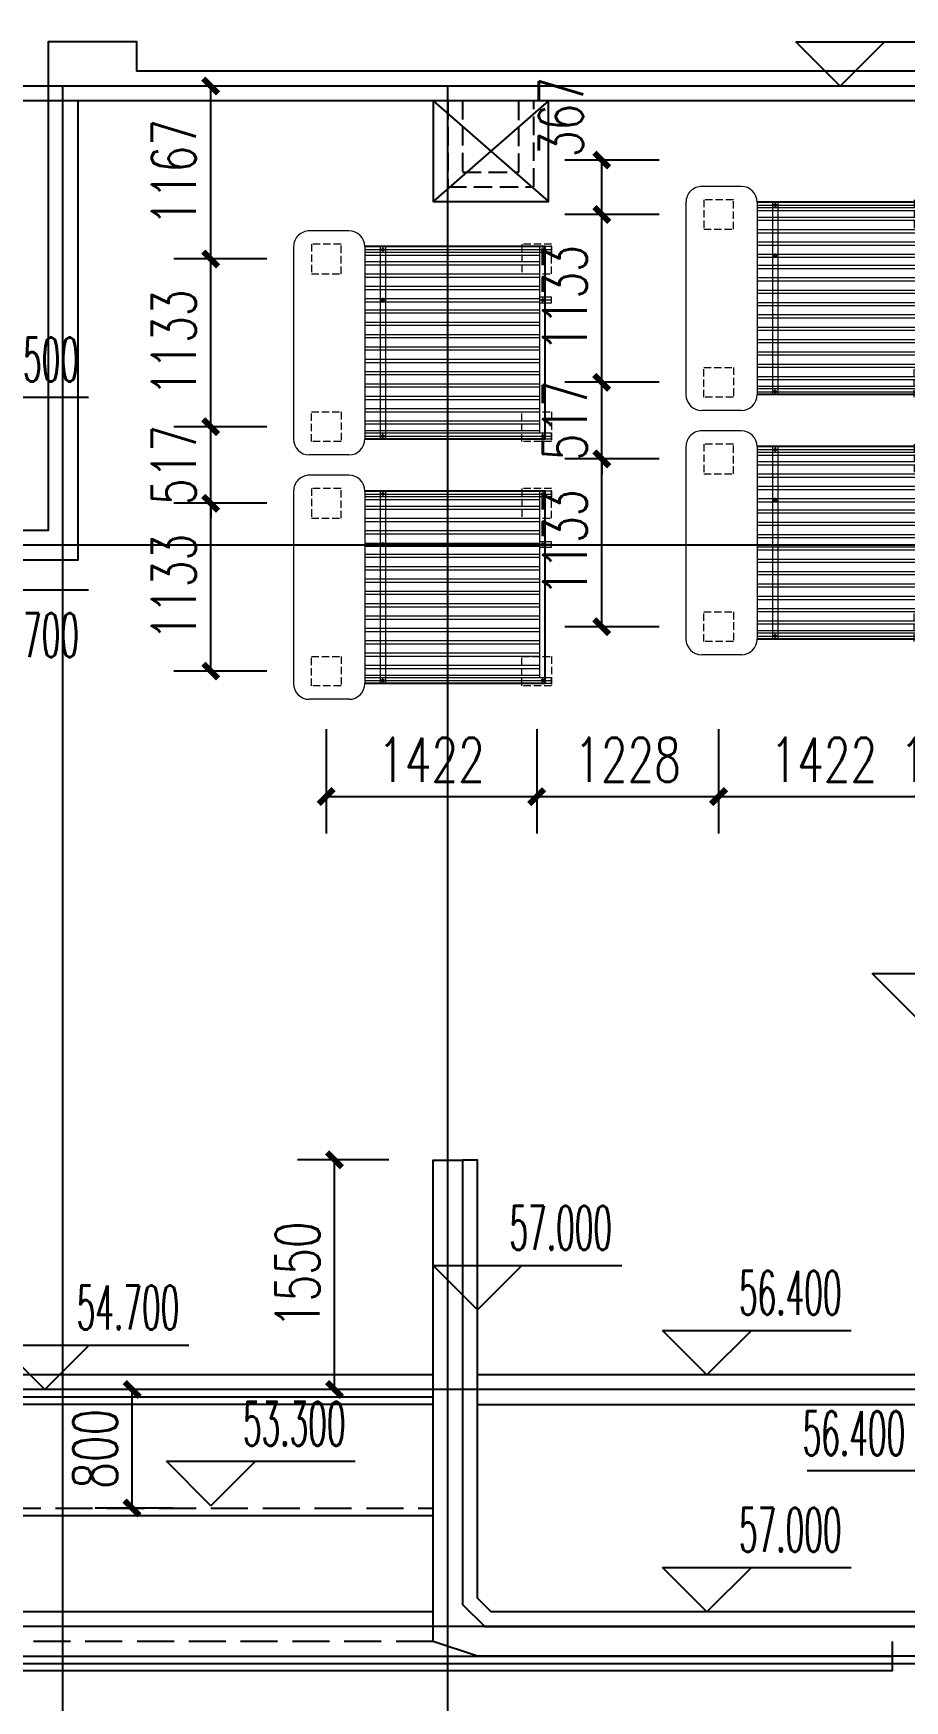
# Model space of a CAD drawing. Extents: x -59851 to 653804, y -249523 to 437614.
# Drawn here: x -20191 to -14306, y -230694 to -219438 of the extents above; entities that cross this region are included whole.
import ezdxf

# ---------------------------------------------------------------- set-up
doc = ezdxf.new("R2010")
doc.units = 0
doc.header["$LTSCALE"] = 1000
doc.header["$MEASUREMENT"] = 0
doc.linetypes.add('DASH', pattern=[0.35, 0.25, -0.1])
for name, color, linetype in [('A-ROOF', 7, 'Continuous'), ('A-外装饰线脚', 7, 'Continuous'), ('A-烟气道', 105, 'Continuous'), ('A-第三道尺寸线', 105, 'Continuous'), ('DIM_ELEV', 3, 'Continuous'), ('DOTE', 16, 'Continuous'), ('PUB_TEXT', 7, 'Continuous'), ('太阳能', 252, 'Continuous')]:
    doc.layers.add(name, color=color, linetype=linetype)
doc.styles.add('_TCH_DIM', font='SIMPLEX.shx', dxfattribs={"width": 0.7, "bigfont": 'GBCBIG.shx'})
doc.styles.add('_TCH_DIM_T3', font='SIMPLEX.shx', dxfattribs={"width": 0.705882, "bigfont": 'GBCBIG.shx'})
doc.dimstyles.new('_TCH_ARCH&&100', dxfattribs={"dimtxt": 297.5, "dimasz": 100, "dimexe": 250, "dimexo": 300, "dimgap": 100, "dimtad": 1, "dimdec": 0, "dimzin": 0, "dimdsep": 46, "dimtxsty": '_TCH_DIM_T3', "dimblk": 'ARCHTICK', "dimcen": 0.09, "dimclrt": 7, "dimazin": 2, "dimtfac": 1, "dimtdec": 0, "dimtix": 1, "dimtmove": 2, "dimatfit": 3, "dimfxl": 0, "dimtolj": 1, "dimtzin": 0, "dimarcsym": 0})

# ---------------------------------------------------------------- blocks, each defined once
blk = doc.blocks.new('18roof0330')
blk.add_lwpolyline([(-13314, -103102), (-10214, -103102), (-10214, -104502), (-10014, -104502), (-10014, -103102), (-6814, -103102), (-6814, -104502), (-6614, -104502), (-6614, -103102), (-3514, -103102), (-3514, -102902), (-6614, -102902), (-6614, -101452), (-6814, -101452), (-6814, -102902), (-10014, -102902), (-10014, -101452), (-10214, -101452), (-10214, -102902), (-13314, -102902)])
at = {"layer": 'A-ROOF'}
for points in [[(-17814, -90202), (-17814, -90102), (-5314, -90102), (-5314, -94302), (-16014, -94302), (-16014, -97402), (-17814, -97402), (-17814, -93702)], [(-17614, -90302), (-5514, -90302), (-5514, -94102), (-15614, -94102), (-15614, -93902), (-16214, -93902), (-16214, -97202), (-17614, -97202), (-17614, -93702)], [(-3214, -101452), (-3214, -104702), (-3514, -104802), (-13314, -104802), (-13614, -104702), (-13614, -101452), (-13414, -101452), (-13414, -104452), (-13264, -104602), (-3564, -104602), (-3414, -104452), (-3414, -101452), (-3214, -101452)], [(-3414, -101452), (-3514, -101452), (-3514, -104410), (-3605, -104502), (-13222, -104502), (-13314, -104410), (-13314, -101452), (-13414, -101452)], [(-13614, -102902), (-20214, -102902)], [(-13614, -103052), (-20214, -103052)], [(-13614, -103102), (-20214, -103102)], [(-16564, -103102), (-16564, -103852), (-13614, -103852)]]:
    blk.add_lwpolyline(points, dxfattribs=at)
at = {"layer": 'A-ROOF', "linetype": 'DASH'}
blk.add_lwpolyline([(-16514, -103102), (-16514, -103802), (-13614, -103802)], dxfattribs=at)
at = {"layer": 'A-烟气道'}
for points in [[(-13614, -94302), (-13614, -94982), (-12834, -94982), (-12834, -94302)], [(-13614, -94302), (-12834, -94982)], [(-12834, -94302), (-13614, -94982)]]:
    blk.add_lwpolyline(points, dxfattribs=at)
at = {"layer": 'A-烟气道', "linetype": 'DASH', "ltscale": 0.5}
for points in [[(-13514, -94302), (-13514, -94882), (-12934, -94882), (-12934, -94302)], [(-13414, -94302), (-13414, -94782), (-13034, -94782), (-13034, -94302)]]:
    blk.add_lwpolyline(points, dxfattribs=at)
at = {"layer": 'DIM_ELEV'}
for p, q in [((-10864, -94202), (-11164, -93902)), ((-11164, -93902), (-9890, -93902)), ((-10864, -94202), (-10564, -93902)), ((-17214, -96302), (-15940, -96302)), ((-17214, -97602), (-15940, -97602)), ((-10348, -100493), (-10648, -100193)), ((-10648, -100193), (-9374, -100193)), ((-13314, -102464), (-13614, -102164)), ((-13614, -102164), (-12340, -102164)), ((-13314, -102464), (-13014, -102164)), ((-11764, -102902), (-12064, -102602)), ((-12064, -102602), (-10790, -102602)), ((-11764, -102902), (-11464, -102602)), ((-16237, -103002), (-16537, -102702)), ((-16537, -102702), (-15263, -102702)), ((-16237, -103002), (-15937, -102702)), ((-15114, -103786), (-15414, -103486)), ((-15414, -103486), (-14140, -103486)), ((-15114, -103786), (-14814, -103486)), ((-9814, -103551), (-11088, -103551)), ((-11764, -104502), (-12064, -104202)), ((-12064, -104202), (-10790, -104202)), ((-11764, -104502), (-11464, -104202))]:
    blk.add_line(p, q, dxfattribs=at)
at = {"layer": 'PUB_TEXT', "style": '_TCH_DIM', "width": 0.494118}
for s, p in [('53.500', (-16698, -96197)), ('54.700', (-16698, -98057)), ('57.000', (-13098, -102059)), ('56.400', (-11548, -102497)), ('54.700', (-16021, -102597)), ('53.300', (-14898, -103381)), ('56.400', (-11118, -103446)), ('57.000', (-11548, -104097))]:
    blk.add_text(s, height=297.5, dxfattribs=at).set_placement(p)
blk = doc.blocks.new('roofzhouxian')
at = {"layer": 'DOTE'}
for p, q in [((-7192, -295195), (-49367, -295195)), ((-19992, -309503), (-19992, -295195)), ((-17392, -309503), (-17392, -295195)), ((11694, -295295), (-49367, -295295)), ((11694, -298295), (-49367, -298295)), ((11694, -303995), (-49367, -303995)), ((11694, -305595), (-49367, -305595))]:
    blk.add_line(p, q, dxfattribs=at)
blk = doc.blocks.new('A$C325959D2')
at = {"layer": '太阳能', "lineweight": 9}
for p, q in [((1673, 1742), (374, 1742)), ((267, 1368), (267, 1635)), ((1780, 1368), (1780, 1635)), ((1673, 1261), (374, 1261)), ((374, 0), (374, 1261)), ((394, 1261), (394, 0)), ((413, 0), (413, 1261)), ((431, 1261), (431, 78)), ((476, 1261), (476, 78)), ((497, 1261), (497, 78)), ((559, 1261), (559, 78)), ((580, 1261), (580, 78)), ((642, 1261), (642, 78)), ((664, 1261), (664, 78)), ((726, 1261), (726, 78)), ((747, 1261), (747, 78)), ((809, 1261), (809, 78)), ((830, 1261), (830, 78)), ((892, 1261), (892, 78)), ((914, 1261), (914, 78)), ((976, 1261), (976, 78)), ((997, 1261), (997, 78)), ((1059, 1261), (1059, 78)), ((1080, 1261), (1080, 78)), ((1142, 1261), (1142, 78)), ((1164, 1261), (1164, 78)), ((1226, 1261), (1226, 78)), ((1247, 1261), (1247, 78)), ((1301, 1261), (1301, 78)), ((1322, 1261), (1322, 78)), ((1384, 1261), (1384, 78)), ((1406, 1261), (1406, 78)), ((1467, 1261), (1467, 78)), ((1489, 1261), (1489, 78)), ((1551, 1261), (1551, 78)), ((1572, 1261), (1572, 78)), ((1616, 1261), (1616, 78)), ((1634, 0), (1634, 1261)), ((1653, 1261), (1653, 0)), ((1673, 0), (1673, 1261)), ((374, 1156), (1673, 1156)), ((379, 1139), (409, 1139)), ((1297, 1139), (1327, 1139)), ((1668, 1139), (1638, 1139)), ((374, 1120), (1673, 1120)), ((374, 0), (413, 0)), ((379, 59), (409, 59)), ((413, 78), (1673, 78)), ((413, 42), (1673, 42)), ((1292, 0), (1292, 78)), ((1292, 0), (1331, 0)), ((1297, 59), (1327, 59)), ((1312, 0), (1312, 78)), ((1331, 0), (1331, 78)), ((1673, 0), (1634, 0)), ((1668, 59), (1638, 59))]:
    blk.add_line(p, q, dxfattribs=at)
at = {"layer": '太阳能'}
for p, q in [((374, 42), (374, 1261)), ((1673, 42), (1673, 1261)), ((374, 42), (1673, 42))]:
    blk.add_line(p, q, dxfattribs=at)
at = {"layer": '太阳能', "color": 9, "linetype": 'DASH', "lineweight": 9, "ltscale": 0.2}
for points in [[(557, 1422), (357, 1422), (357, 1622), (557, 1622)], [(1490, 1422), (1690, 1422), (1690, 1622), (1490, 1622)], [(557, 0), (357, 0), (357, 200), (557, 200)], [(1490, 0), (1690, 0), (1690, 200), (1490, 200)]]:
    blk.add_lwpolyline(points, close=True, dxfattribs=at)
at = {"layer": '太阳能', "lineweight": 9}
for centre in [(394, 1139), (1312, 1139), (1653, 1139), (394, 59), (1312, 59), (1653, 59)]:
    blk.add_circle(centre, 8.68, dxfattribs=at)
for centre, start, end in [((374, 1635), 90, 180), ((1673, 1635), 360, 90), ((374, 1368), 180, 270), ((1673, 1368), 270, 360)]:
    blk.add_arc(centre, 107, start, end, dxfattribs=at)
blk = doc.blocks.new('_ArchTick')
at = {"color": 0, "linetype": 'ByBlock', "const_width": 0.4}
blk.add_lwpolyline([(-0.5, -0.5), (0.5, 0.5)], dxfattribs=at)
blk = doc.blocks.new('*D1006')
at = {"layer": 'A-第三道尺寸线', "color": 0, "lineweight": -2, "transparency": 16777216}
for p, q in [((-18613, -219794), (-19243, -219794)), ((-18993, -220961), (-18993, -219794)), ((-18613, -220961), (-19243, -220961))]:
    blk.add_line(p, q, dxfattribs=at)
at = {"layer": 'Defpoints', "color": 0, "transparency": 16777216}
for p in [(-18993, -219794), (-18313, -219794), (-18313, -220961)]:
    blk.add_point(p, dxfattribs=at)
at = {"layer": 'A-第三道尺寸线', "color": 0, "lineweight": -2, "transparency": 16777216, "xscale": 100, "yscale": 100, "zscale": 100}
for p, rotation in [((-18993, -219794), 90), ((-18993, -220961), 270)]:
    blk.add_blockref('_ArchTick', p, dxfattribs=dict(at, rotation=rotation))
at = {"layer": 'A-第三道尺寸线', "color": 7, "transparency": 16777216, "insert": (-19242, -220378), "char_height": 297.5, "attachment_point": 5, "rotation": 90, "style": '_TCH_DIM_T3'}
blk.add_mtext('\\A1;1167', dxfattribs=at)
blk = doc.blocks.new('*D1007')
at = {"layer": 'A-第三道尺寸线', "color": 0, "lineweight": -2, "transparency": 16777216}
for p, q in [((-18613, -220961), (-19243, -220961)), ((-18993, -222094), (-18993, -220961)), ((-18613, -222094), (-19243, -222094))]:
    blk.add_line(p, q, dxfattribs=at)
at = {"layer": 'Defpoints', "color": 0, "transparency": 16777216}
for p in [(-18993, -220961), (-18313, -220961), (-18313, -222094)]:
    blk.add_point(p, dxfattribs=at)
at = {"layer": 'A-第三道尺寸线', "color": 0, "lineweight": -2, "transparency": 16777216, "xscale": 100, "yscale": 100, "zscale": 100}
for p, rotation in [((-18993, -220961), 90), ((-18993, -222094), 270)]:
    blk.add_blockref('_ArchTick', p, dxfattribs=dict(at, rotation=rotation))
at = {"layer": 'A-第三道尺寸线', "color": 7, "transparency": 16777216, "insert": (-19242, -221528), "char_height": 297.5, "attachment_point": 5, "rotation": 90, "style": '_TCH_DIM_T3'}
blk.add_mtext('\\A1;1133', dxfattribs=at)
blk = doc.blocks.new('*D1008')
at = {"layer": 'A-第三道尺寸线', "color": 0, "lineweight": -2, "transparency": 16777216}
for p, q in [((-18993, -222094), (-18993, -221994)), ((-18613, -222094), (-19243, -222094)), ((-18993, -222611), (-18993, -222094)), ((-18613, -222611), (-19243, -222611)), ((-18993, -222611), (-18993, -222711))]:
    blk.add_line(p, q, dxfattribs=at)
at = {"layer": 'Defpoints', "color": 0, "transparency": 16777216}
for p in [(-18993, -222094), (-18313, -222094), (-18313, -222611)]:
    blk.add_point(p, dxfattribs=at)
at = {"layer": 'A-第三道尺寸线', "color": 0, "lineweight": -2, "transparency": 16777216, "xscale": 100, "yscale": 100, "zscale": 100}
for p, rotation in [((-18993, -222094), 270), ((-18993, -222611), 90)]:
    blk.add_blockref('_ArchTick', p, dxfattribs=dict(at, rotation=rotation))
at = {"layer": 'A-第三道尺寸线', "color": 7, "transparency": 16777216, "insert": (-19242, -222353), "char_height": 297.5, "attachment_point": 5, "rotation": 90, "style": '_TCH_DIM_T3'}
blk.add_mtext('\\A1;517', dxfattribs=at)
blk = doc.blocks.new('*D1009')
at = {"layer": 'A-第三道尺寸线', "color": 0, "lineweight": -2, "transparency": 16777216}
for p, q in [((-18613, -222611), (-19243, -222611)), ((-18993, -223744), (-18993, -222611)), ((-18613, -223744), (-19243, -223744))]:
    blk.add_line(p, q, dxfattribs=at)
at = {"layer": 'Defpoints', "color": 0, "transparency": 16777216}
for p in [(-18993, -222611), (-18313, -222611), (-18313, -223744)]:
    blk.add_point(p, dxfattribs=at)
at = {"layer": 'A-第三道尺寸线', "color": 0, "lineweight": -2, "transparency": 16777216, "xscale": 100, "yscale": 100, "zscale": 100}
for p, rotation in [((-18993, -222611), 90), ((-18993, -223744), 270)]:
    blk.add_blockref('_ArchTick', p, dxfattribs=dict(at, rotation=rotation))
at = {"layer": 'A-第三道尺寸线', "color": 7, "transparency": 16777216, "insert": (-19242, -223178), "char_height": 297.5, "attachment_point": 5, "rotation": 90, "style": '_TCH_DIM_T3'}
blk.add_mtext('\\A1;1133', dxfattribs=at)
blk = doc.blocks.new('*D1078')
at = {"layer": 'A-第三道尺寸线', "color": 0, "lineweight": -2, "transparency": 16777216}
for p, q in [((-15963, -220294), (-16602, -220294)), ((-16352, -220661), (-16352, -220294)), ((-15963, -220661), (-16602, -220661))]:
    blk.add_line(p, q, dxfattribs=at)
at = {"layer": 'Defpoints', "color": 0, "transparency": 16777216}
for p in [(-16352, -220294), (-15663, -220294), (-15663, -220661)]:
    blk.add_point(p, dxfattribs=at)
at = {"layer": 'A-第三道尺寸线', "color": 0, "lineweight": -2, "transparency": 16777216, "xscale": 100, "yscale": 100, "zscale": 100}
for p, rotation in [((-16352, -220294), 90), ((-16352, -220661), 270)]:
    blk.add_blockref('_ArchTick', p, dxfattribs=dict(at, rotation=rotation))
at = {"layer": 'A-第三道尺寸线', "color": 7, "transparency": 16777216, "insert": (-16627, -220005), "char_height": 297.5, "attachment_point": 5, "rotation": 90, "style": '_TCH_DIM_T3'}
blk.add_mtext('\\A1;367', dxfattribs=at)
blk = doc.blocks.new('*D1079')
at = {"layer": 'A-第三道尺寸线', "color": 0, "lineweight": -2, "transparency": 16777216}
for p, q in [((-15963, -220661), (-16602, -220661)), ((-16352, -221794), (-16352, -220661)), ((-15963, -221794), (-16602, -221794))]:
    blk.add_line(p, q, dxfattribs=at)
at = {"layer": 'Defpoints', "color": 0, "transparency": 16777216}
for p in [(-16352, -220661), (-15663, -220661), (-15663, -221794)]:
    blk.add_point(p, dxfattribs=at)
at = {"layer": 'A-第三道尺寸线', "color": 0, "lineweight": -2, "transparency": 16777216, "xscale": 100, "yscale": 100, "zscale": 100}
for p, rotation in [((-16352, -220661), 90), ((-16352, -221794), 270)]:
    blk.add_blockref('_ArchTick', p, dxfattribs=dict(at, rotation=rotation))
at = {"layer": 'A-第三道尺寸线', "color": 7, "transparency": 16777216, "insert": (-16601, -221228), "char_height": 297.5, "attachment_point": 5, "rotation": 90, "style": '_TCH_DIM_T3'}
blk.add_mtext('\\A1;1133', dxfattribs=at)
blk = doc.blocks.new('*D1080')
at = {"layer": 'A-第三道尺寸线', "color": 0, "lineweight": -2, "transparency": 16777216}
for p, q in [((-16352, -221794), (-16352, -221694)), ((-15963, -221794), (-16602, -221794)), ((-16352, -222311), (-16352, -221794)), ((-15963, -222311), (-16602, -222311)), ((-16352, -222311), (-16352, -222411))]:
    blk.add_line(p, q, dxfattribs=at)
at = {"layer": 'Defpoints', "color": 0, "transparency": 16777216}
for p in [(-16352, -221794), (-15663, -221794), (-15663, -222311)]:
    blk.add_point(p, dxfattribs=at)
at = {"layer": 'A-第三道尺寸线', "color": 0, "lineweight": -2, "transparency": 16777216, "xscale": 100, "yscale": 100, "zscale": 100}
for p, rotation in [((-16352, -221794), 270), ((-16352, -222311), 90)]:
    blk.add_blockref('_ArchTick', p, dxfattribs=dict(at, rotation=rotation))
at = {"layer": 'A-第三道尺寸线', "color": 7, "transparency": 16777216, "insert": (-16601, -222053), "char_height": 297.5, "attachment_point": 5, "rotation": 90, "style": '_TCH_DIM_T3'}
blk.add_mtext('\\A1;517', dxfattribs=at)
blk = doc.blocks.new('*D1081')
at = {"layer": 'A-第三道尺寸线', "color": 0, "lineweight": -2, "transparency": 16777216}
for p, q in [((-15963, -222311), (-16602, -222311)), ((-16352, -223444), (-16352, -222311)), ((-15963, -223444), (-16602, -223444))]:
    blk.add_line(p, q, dxfattribs=at)
at = {"layer": 'Defpoints', "color": 0, "transparency": 16777216}
for p in [(-16352, -222311), (-15663, -222311), (-15663, -223444)]:
    blk.add_point(p, dxfattribs=at)
at = {"layer": 'A-第三道尺寸线', "color": 0, "lineweight": -2, "transparency": 16777216, "xscale": 100, "yscale": 100, "zscale": 100}
for p, rotation in [((-16352, -222311), 90), ((-16352, -223444), 270)]:
    blk.add_blockref('_ArchTick', p, dxfattribs=dict(at, rotation=rotation))
at = {"layer": 'A-第三道尺寸线', "color": 7, "transparency": 16777216, "insert": (-16601, -222878), "char_height": 297.5, "attachment_point": 5, "rotation": 90, "style": '_TCH_DIM_T3'}
blk.add_mtext('\\A1;1133', dxfattribs=at)
blk = doc.blocks.new('*D1091')
at = {"layer": 'A-第三道尺寸线', "color": 0, "lineweight": -2, "transparency": 16777216}
for p, q in [((-14141, -224136), (-14141, -224841)), ((-13991, -224136), (-13991, -224841)), ((-14141, -224591), (-14241, -224591)), ((-14141, -224591), (-13991, -224591)), ((-13991, -224591), (-13891, -224591))]:
    blk.add_line(p, q, dxfattribs=at)
at = {"layer": 'Defpoints', "color": 0, "transparency": 16777216}
for p in [(-14141, -223836), (-13991, -223836), (-13991, -224591)]:
    blk.add_point(p, dxfattribs=at)
at = {"layer": 'A-第三道尺寸线', "color": 0, "lineweight": -2, "transparency": 16777216, "xscale": 100, "yscale": 100, "zscale": 100}
blk.add_blockref('_ArchTick', (-14141, -224591), dxfattribs=at)
at = {"layer": 'A-第三道尺寸线', "color": 0, "lineweight": -2, "transparency": 16777216, "xscale": 100, "yscale": 100, "zscale": 100, "rotation": 180}
blk.add_blockref('_ArchTick', (-13991, -224591), dxfattribs=at)
at = {"layer": 'A-第三道尺寸线', "color": 7, "transparency": 16777216, "insert": (-14066, -224342), "char_height": 297.5, "attachment_point": 5, "style": '_TCH_DIM_T3'}
blk.add_mtext('\\A1;150', dxfattribs=at)
blk = doc.blocks.new('*D1092')
at = {"layer": 'A-第三道尺寸线', "color": 0, "lineweight": -2, "transparency": 16777216}
for p, q in [((-15563, -224136), (-15563, -224841)), ((-14141, -224136), (-14141, -224841)), ((-15563, -224591), (-14141, -224591))]:
    blk.add_line(p, q, dxfattribs=at)
at = {"layer": 'Defpoints', "color": 0, "transparency": 16777216}
for p in [(-15563, -223836), (-14141, -223836), (-14141, -224591)]:
    blk.add_point(p, dxfattribs=at)
at = {"layer": 'A-第三道尺寸线', "color": 0, "lineweight": -2, "transparency": 16777216, "xscale": 100, "yscale": 100, "zscale": 100, "rotation": 180}
blk.add_blockref('_ArchTick', (-15563, -224591), dxfattribs=at)
at = {"layer": 'A-第三道尺寸线', "color": 0, "lineweight": -2, "transparency": 16777216, "xscale": 100, "yscale": 100, "zscale": 100}
blk.add_blockref('_ArchTick', (-14141, -224591), dxfattribs=at)
at = {"layer": 'A-第三道尺寸线', "color": 7, "transparency": 16777216, "insert": (-14852, -224342), "char_height": 297.5, "attachment_point": 5, "style": '_TCH_DIM_T3'}
blk.add_mtext('\\A1;1422', dxfattribs=at)
blk = doc.blocks.new('*D1093')
at = {"layer": 'A-第三道尺寸线', "color": 0, "lineweight": -2, "transparency": 16777216}
for p, q in [((-16791, -224136), (-16791, -224841)), ((-15563, -224136), (-15563, -224841)), ((-16791, -224591), (-15563, -224591))]:
    blk.add_line(p, q, dxfattribs=at)
at = {"layer": 'Defpoints', "color": 0, "transparency": 16777216}
for p in [(-16791, -223836), (-15563, -223836), (-15563, -224591)]:
    blk.add_point(p, dxfattribs=at)
at = {"layer": 'A-第三道尺寸线', "color": 0, "lineweight": -2, "transparency": 16777216, "xscale": 100, "yscale": 100, "zscale": 100, "rotation": 180}
blk.add_blockref('_ArchTick', (-16791, -224591), dxfattribs=at)
at = {"layer": 'A-第三道尺寸线', "color": 0, "lineweight": -2, "transparency": 16777216, "xscale": 100, "yscale": 100, "zscale": 100}
blk.add_blockref('_ArchTick', (-15563, -224591), dxfattribs=at)
at = {"layer": 'A-第三道尺寸线', "color": 7, "transparency": 16777216, "insert": (-16177, -224342), "char_height": 297.5, "attachment_point": 5, "style": '_TCH_DIM_T3'}
blk.add_mtext('\\A1;1228', dxfattribs=at)
blk = doc.blocks.new('*D1094')
at = {"layer": 'A-第三道尺寸线', "color": 0, "lineweight": -2, "transparency": 16777216}
for p, q in [((-18213, -224136), (-18213, -224841)), ((-16791, -224136), (-16791, -224841)), ((-18213, -224591), (-16791, -224591))]:
    blk.add_line(p, q, dxfattribs=at)
at = {"layer": 'Defpoints', "color": 0, "transparency": 16777216}
for p in [(-18213, -223836), (-16791, -223836), (-16791, -224591)]:
    blk.add_point(p, dxfattribs=at)
at = {"layer": 'A-第三道尺寸线', "color": 0, "lineweight": -2, "transparency": 16777216, "xscale": 100, "yscale": 100, "zscale": 100, "rotation": 180}
blk.add_blockref('_ArchTick', (-18213, -224591), dxfattribs=at)
at = {"layer": 'A-第三道尺寸线', "color": 0, "lineweight": -2, "transparency": 16777216, "xscale": 100, "yscale": 100, "zscale": 100}
blk.add_blockref('_ArchTick', (-16791, -224591), dxfattribs=at)
at = {"layer": 'A-第三道尺寸线', "color": 7, "transparency": 16777216, "insert": (-17502, -224342), "char_height": 297.5, "attachment_point": 5, "style": '_TCH_DIM_T3'}
blk.add_mtext('\\A1;1422', dxfattribs=at)
blk = doc.blocks.new('*D1296')
at = {"layer": 'A-第三道尺寸线', "color": 0, "lineweight": -2, "transparency": 16777216}
for p, q in [((-19251, -228594), (-19774, -228594)), ((-19524, -229394), (-19524, -228594)), ((-19251, -229394), (-19774, -229394))]:
    blk.add_line(p, q, dxfattribs=at)
at = {"layer": 'Defpoints', "color": 0, "transparency": 16777216}
for p in [(-19524, -228594), (-18951, -228594), (-18951, -229394)]:
    blk.add_point(p, dxfattribs=at)
at = {"layer": 'A-第三道尺寸线', "color": 0, "lineweight": -2, "transparency": 16777216, "xscale": 100, "yscale": 100, "zscale": 100}
for p, rotation in [((-19524, -228594), 90), ((-19524, -229394), 270)]:
    blk.add_blockref('_ArchTick', p, dxfattribs=dict(at, rotation=rotation))
at = {"layer": 'A-第三道尺寸线', "color": 7, "transparency": 16777216, "insert": (-19773, -228994), "char_height": 297.5, "attachment_point": 5, "rotation": 90, "style": '_TCH_DIM_T3'}
blk.add_mtext('\\A1;800', dxfattribs=at)
blk = doc.blocks.new('*D1479')
at = {"layer": 'A-第三道尺寸线', "color": 0, "lineweight": -2, "transparency": 16777216}
for p, q in [((-17791, -227044), (-18407, -227044)), ((-18157, -228594), (-18157, -227044)), ((-17791, -228594), (-18407, -228594))]:
    blk.add_line(p, q, dxfattribs=at)
at = {"layer": 'Defpoints', "color": 0, "transparency": 16777216}
for p in [(-18157, -227044), (-17491, -227044), (-17491, -228594)]:
    blk.add_point(p, dxfattribs=at)
at = {"layer": 'A-第三道尺寸线', "color": 0, "lineweight": -2, "transparency": 16777216, "xscale": 100, "yscale": 100, "zscale": 100}
for p, rotation in [((-18157, -227044), 90), ((-18157, -228594), 270)]:
    blk.add_blockref('_ArchTick', p, dxfattribs=dict(at, rotation=rotation))
at = {"layer": 'A-第三道尺寸线', "color": 7, "transparency": 16777216, "insert": (-18406, -227819), "char_height": 297.5, "attachment_point": 5, "rotation": 90, "style": '_TCH_DIM_T3'}
blk.add_mtext('\\A1;1550', dxfattribs=at)
blk = doc.blocks.new('rqwerqwrqq')
at = {"layer": 'A-ROOF'}
blk.add_line((-151894, 241961), (-145894, 241961), dxfattribs=at)
blk.add_lwpolyline([(-148994, 242311), (-155594, 242311)], dxfattribs=at)
at = {"layer": 'A-ROOF', "linetype": 'DASH'}
blk.add_lwpolyline([(-148994, 242111), (-155594, 242111)], dxfattribs=at)
at = {"layer": 'A-ROOF'}
blk.add_lwpolyline([(-151894, 242011), (-145894, 242011), (-145894, 241911), (-151894, 241911)], close=True, dxfattribs=at)
at = {"layer": 'A-外装饰线脚'}
blk.add_lwpolyline([(-145894, 242111), (-145894, 241961), (-145094, 241961), (-145094, 242111)], dxfattribs=at)

msp = doc.modelspace()

# ---------------------------------------------------------------- block references
for name, p in [('roofzhouxian', (1.1, 75400.4)), ('rqwerqwrqq', (131503.2, -472404.8)), ('18roof0330', (-3877.3, -125592.5))]:
    msp.add_blockref(name, p)
at = {"layer": '太阳能', "rotation": 90}
for p in [(-14041, -222251.3), (-16691, -222551.3), (-14041, -223901.3), (-16691, -224201.3)]:
    msp.add_blockref('A$C325959D2', p, dxfattribs=at)

# ---------------------------------------------------------------- dimensions: what is measured, and where the dimension line sits
at = {"layer": 'A-第三道尺寸线'}
dim = msp.add_linear_dim(base=(-16352.3, -220294.3), p1=(-15663, -220661.3), p2=(-15663, -220294.3), angle=90, dimstyle='_TCH_ARCH&&100', dxfattribs=at)
dim.commit()
dim.dimension.update_dxf_attribs({"geometry": '*D1078', "text_midpoint": (-16627.3, -220005.3), "dimtype": 161})
for p1, p2, distance, picture, middle in [((-18313, -220961.3), (-18313, -219794.3), 680.3, '*D1006', (-19242, -220377.8)), ((-15663, -221794.3), (-15663, -220661.3), 689.3, '*D1079', (-16601, -221227.8)), ((-18313, -222094.3), (-18313, -220961.3), 680.3, '*D1007', (-19242, -221527.8)), ((-15663, -222311.3), (-15663, -221794.3), 689.3, '*D1080', (-16601, -222052.8)), ((-18313, -222611.3), (-18313, -222094.3), 680.3, '*D1008', (-19242, -222352.8)), ((-15663, -223444.3), (-15663, -222311.3), 689.3, '*D1081', (-16601, -222877.8)), ((-18313, -223744.3), (-18313, -222611.3), 680.3, '*D1009', (-19242, -223177.8)), ((-18213, -223836.3), (-16791, -223836.3), -754.2, '*D1094', (-17502, -224341.8)), ((-16791, -223836.3), (-15563, -223836.3), -754.2, '*D1093', (-16177, -224341.8)), ((-15563, -223836.3), (-14141, -223836.3), -754.2, '*D1092', (-14852, -224341.8)), ((-14141, -223836.3), (-13991, -223836.3), -754.2, '*D1091', (-14066, -224341.8)), ((-17491, -228594.3), (-17491, -227044.3), 666.3, '*D1479', (-18406, -227819.3)), ((-18951, -229394.3), (-18951, -228594.3), 572.8, '*D1296', (-19772.5, -228994.3))]:
    dim = msp.add_aligned_dim(p1=p1, p2=p2, distance=distance, dimstyle='_TCH_ARCH&&100', dxfattribs=at)
    dim.commit()
    dim.dimension.update_dxf_attribs({"geometry": picture, "text_midpoint": middle})

doc.saveas('drawing.dxf')
